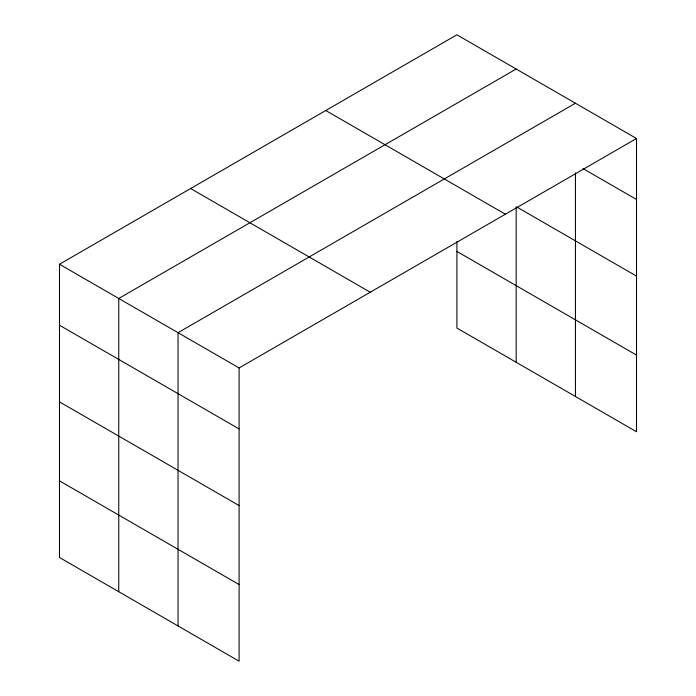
<?xml version="1.0" encoding="UTF-8"?>
<svg xmlns="http://www.w3.org/2000/svg" width="696" height="696" viewBox="0 0 696 696"><rect width="100%" height="100%" fill="white"/><g stroke="black" fill="none" stroke-linecap="round" stroke-linejoin="round"><path stroke-width="1.04" d="M636.518 138.504L456.898 34.8L59.482 264.245L59.482 557.496L239.102 661.2L239.102 367.949L636.518 138.504L636.518 431.755L456.898 328.051L456.898 241.669M575.444 172.86L575.444 396.494M516.171 69.026L118.755 298.471L118.755 591.722M575.444 103.243L178.028 332.688L178.028 625.939M582.961 168.562L636.518 199.482M517.111 207.191L636.518 276.129M325.754 110.516L505.374 214.22M456.898 251.404L636.518 355.108M190.626 188.529L370.246 292.233M59.482 264.245L239.102 367.949M59.482 325.223L239.102 428.927M59.482 401.87L239.102 505.574M59.482 480.849L239.102 584.553M516.171 206.651L516.171 362.277"/></g></svg>
